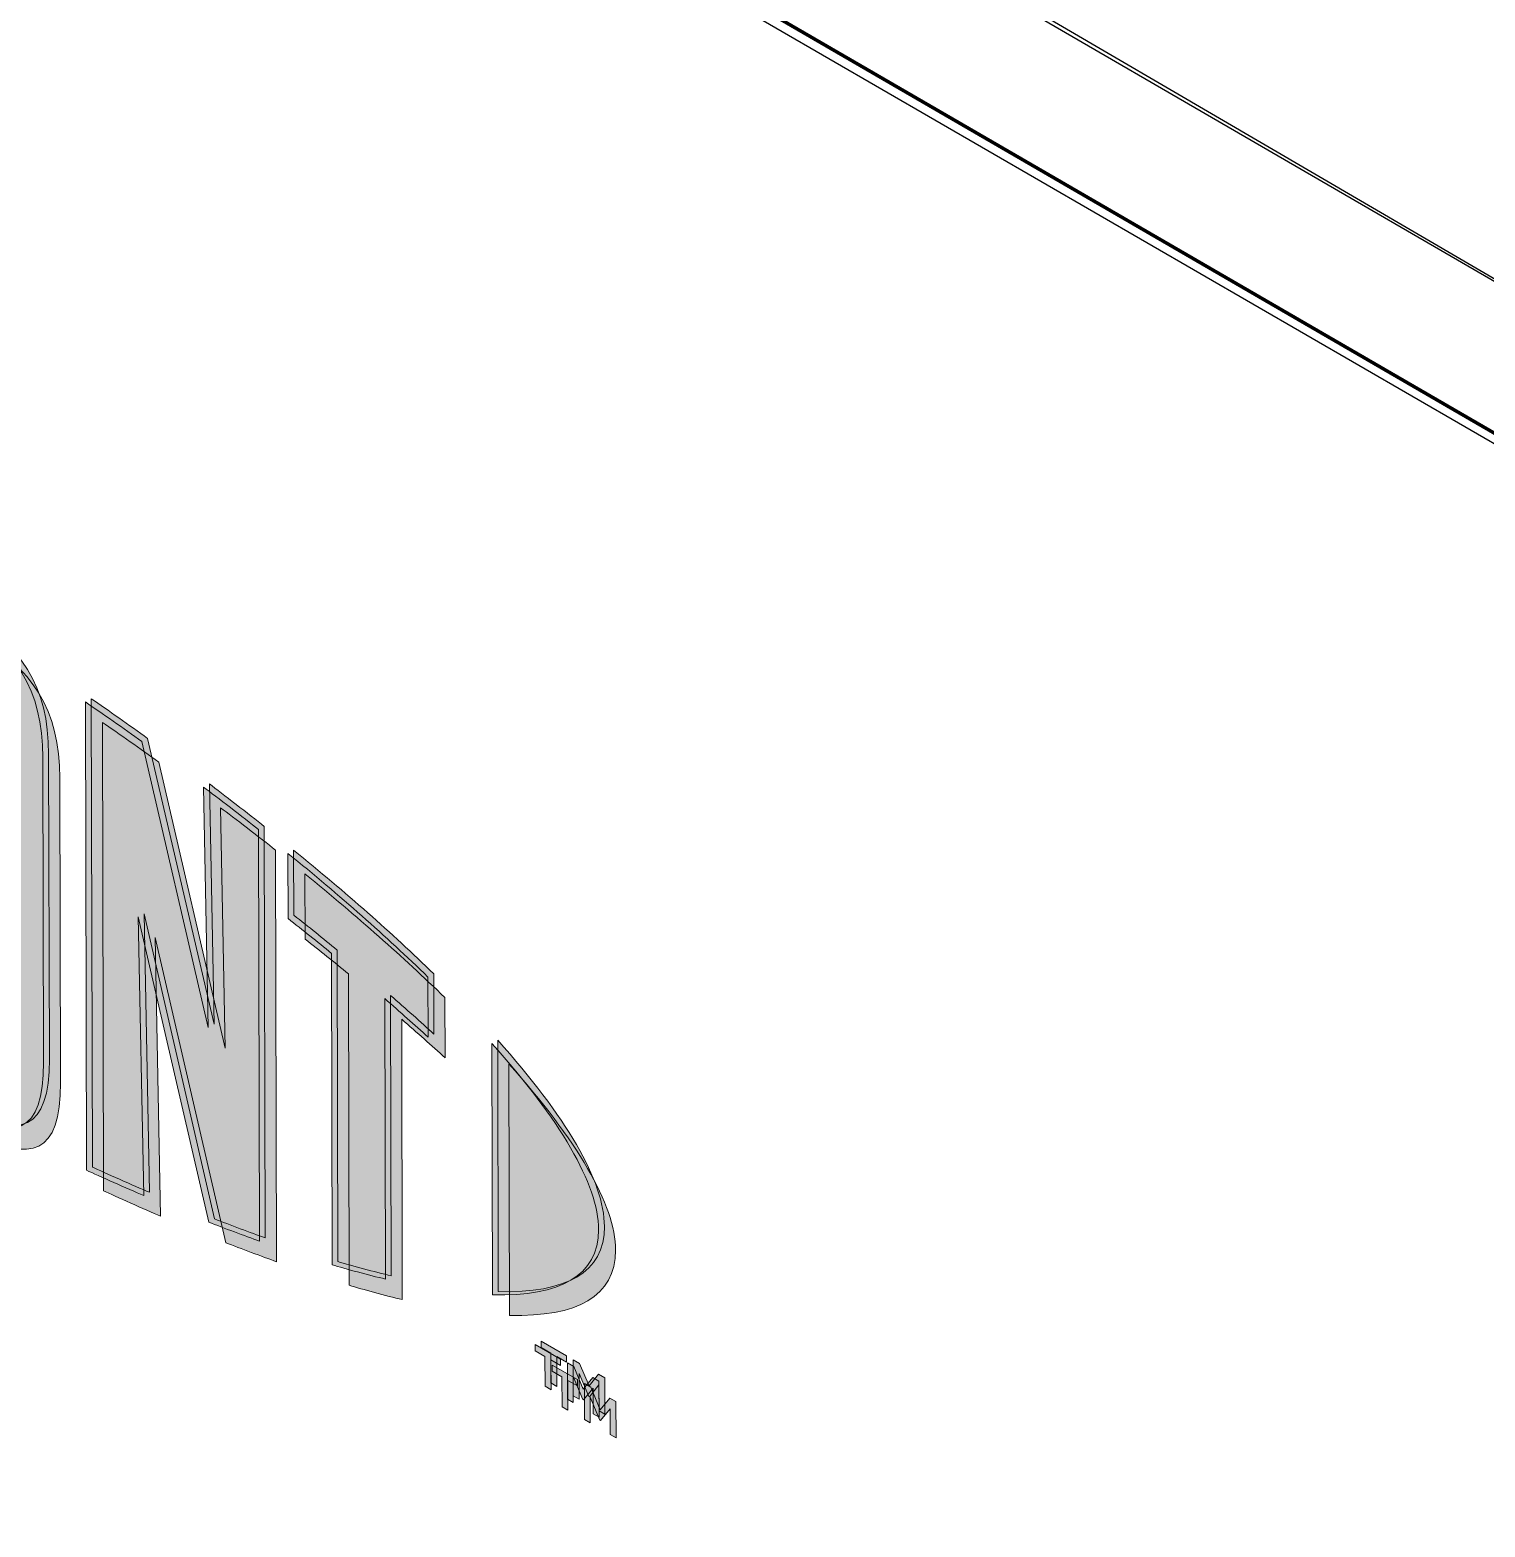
# Model space of a CAD drawing. Header units: inches. Extents: x -17.6 to 82.3, y -15.1 to 23.2.
# Drawn here: x 54.6071 to 54.7296, y -1.4089 to -1.2829 of the extents above; entities that cross this region are included whole.
import ezdxf

# ---------------------------------------------------------------- set-up
doc = ezdxf.new("R2010")
doc.units = ezdxf.units.IN
doc.header["$MEASUREMENT"] = 0
doc.linetypes.add('AI-Linetype-24', pattern=[0.375, 0.25, -0.125])
doc.layers.add('G-ANNO-TTLB', color=7, linetype='Continuous', lineweight=0)
doc.layers.add('TYVEK', color=7, linetype='Continuous', lineweight=0)

# ---------------------------------------------------------------- blocks, each defined once
blk = doc.blocks.new('Block_193')
at = {"layer": 'TYVEK', "true_color": 0x000000, "transparency": 33554687}
h = blk.add_hatch(color=18, dxfattribs=at)
h.dxf.hatch_style = 2
edge = h.paths.add_edge_path()
edge.add_spline(control_points=[(54.60459, -1.36872), (54.60459, -1.37034), (54.60412, -1.37092), (54.60235, -1.36996), (54.60053, -1.36897), (54.60003, -1.36779), (54.60002, -1.3661), (54.60002, -1.3661), (54.59996, -1.34049), (54.59996, -1.34049), (54.59996, -1.33881), (54.60045, -1.33816), (54.60228, -1.33927), (54.60405, -1.34034), (54.60452, -1.34148), (54.60452, -1.34311), (54.60452, -1.34311), (54.60459, -1.36872), (54.60459, -1.36872)], knot_values=[0, 0, 0, 0, 1, 1, 1, 2, 2, 2, 3, 3, 3, 4, 4, 4, 5, 5, 5, 6, 6, 6, 6], degree=3, periodic=0)
edge = h.paths.add_edge_path()
edge.add_spline(control_points=[(54.60226, -1.33352), (54.59762, -1.3306), (54.59486, -1.33138), (54.59488, -1.33679), (54.59488, -1.33679), (54.59494, -1.36367), (54.59494, -1.36367), (54.59496, -1.36938), (54.59746, -1.37316), (54.60236, -1.37573), (54.60716, -1.37824), (54.60966, -1.37758), (54.60964, -1.3715), (54.60964, -1.3715), (54.60958, -1.34585), (54.60958, -1.34585), (54.60957, -1.34006), (54.6073, -1.3367), (54.60226, -1.33352)], knot_values=[0, 0, 0, 0, 1, 1, 1, 2, 2, 2, 3, 3, 3, 4, 4, 4, 5, 5, 5, 6, 6, 6, 6], degree=3, periodic=0)
h = blk.add_hatch(color=18, dxfattribs=at)
h.dxf.hatch_style = 2
edge = h.paths.add_edge_path()
edge.add_spline(control_points=[(54.62351, -1.36858), (54.62351, -1.36858), (54.61791, -1.3445), (54.61791, -1.3445), (54.61639, -1.3434), (54.61457, -1.34212), (54.61316, -1.34116), (54.61316, -1.34116), (54.61326, -1.38059), (54.61326, -1.38059), (54.61425, -1.38105), (54.61677, -1.38217), (54.61807, -1.38273), (54.61807, -1.38273), (54.61762, -1.35926), (54.61762, -1.35926), (54.61762, -1.35926), (54.62355, -1.38496), (54.62355, -1.38496), (54.6248, -1.38545), (54.62662, -1.38613), (54.62782, -1.38656), (54.62782, -1.38656), (54.62774, -1.35191), (54.62774, -1.35191), (54.62649, -1.35091), (54.62421, -1.34916), (54.62312, -1.34834), (54.62312, -1.34834), (54.62351, -1.36858), (54.62351, -1.36858)], knot_values=[0, 0, 0, 0, 1, 1, 1, 2, 2, 2, 3, 3, 3, 4, 4, 4, 5, 5, 5, 6, 6, 6, 7, 7, 7, 8, 8, 8, 9, 9, 9, 10, 10, 10, 10], degree=3, periodic=0)
h = blk.add_hatch(color=18, dxfattribs=at)
h.dxf.hatch_style = 2
edge = h.paths.add_edge_path()
edge.add_spline(control_points=[(54.63023, -1.3594), (54.63147, -1.36036), (54.63269, -1.36135), (54.63388, -1.36233), (54.63388, -1.36233), (54.63394, -1.38855), (54.63394, -1.38855), (54.63504, -1.38888), (54.63707, -1.38944), (54.63842, -1.38975), (54.63842, -1.38975), (54.63837, -1.36614), (54.63837, -1.36614), (54.63967, -1.36728), (54.6409, -1.36837), (54.64202, -1.36939), (54.64202, -1.36939), (54.64201, -1.36433), (54.64201, -1.36433), (54.63846, -1.36088), (54.63466, -1.35753), (54.63022, -1.35391), (54.63022, -1.35391), (54.63023, -1.3594), (54.63023, -1.3594)], knot_values=[0, 0, 0, 0, 1, 1, 1, 2, 2, 2, 3, 3, 3, 4, 4, 4, 5, 5, 5, 6, 6, 6, 7, 7, 7, 8, 8, 8, 8], degree=3, periodic=0)
h = blk.add_hatch(color=18, dxfattribs=at)
h.dxf.hatch_style = 2
edge = h.paths.add_edge_path()
edge.add_spline(control_points=[(54.65638, -1.3856), (54.65639, -1.38948), (54.65313, -1.39123), (54.64744, -1.39108), (54.64744, -1.39108), (54.64739, -1.36991), (54.64739, -1.36991), (54.65309, -1.37628), (54.65637, -1.38176), (54.65638, -1.3856)], knot_values=[0, 0, 0, 0, 1, 1, 1, 2, 2, 2, 3, 3, 3, 3], degree=3, periodic=0)
h = blk.add_hatch(color=18, dxfattribs=at)
h.dxf.hatch_style = 2
edge = h.paths.add_edge_path()
edge.add_spline(control_points=[(54.65375, -1.39681), (54.65375, -1.39681), (54.65429, -1.39712), (54.65429, -1.39712), (54.65429, -1.39712), (54.65509, -1.39903), (54.65509, -1.39903), (54.65509, -1.39903), (54.65589, -1.39804), (54.65589, -1.39804), (54.65589, -1.39804), (54.65641, -1.39834), (54.65641, -1.39834), (54.65641, -1.39834), (54.65642, -1.40139), (54.65642, -1.40139), (54.65642, -1.40139), (54.65593, -1.40111), (54.65593, -1.40111), (54.65593, -1.40111), (54.65592, -1.39894), (54.65592, -1.39894), (54.65592, -1.39894), (54.65511, -1.39993), (54.65511, -1.39993), (54.65511, -1.39993), (54.65506, -1.3999), (54.65506, -1.3999), (54.65506, -1.3999), (54.65424, -1.39797), (54.65424, -1.39797), (54.65424, -1.39797), (54.65425, -1.40014), (54.65425, -1.40014), (54.65425, -1.40014), (54.65376, -1.39986), (54.65376, -1.39986), (54.65376, -1.39986), (54.65375, -1.39681), (54.65375, -1.39681)], knot_values=[0, 0, 0, 0, 1, 1, 1, 2, 2, 2, 3, 3, 3, 4, 4, 4, 5, 5, 5, 6, 6, 6, 7, 7, 7, 8, 8, 8, 9, 9, 9, 10, 10, 10, 11, 11, 11, 12, 12, 12, 13, 13, 13, 13], degree=3, periodic=0)
edge = h.paths.add_edge_path()
edge.add_spline(control_points=[(54.65186, -1.39626), (54.65186, -1.39626), (54.65104, -1.39579), (54.65104, -1.39579), (54.65104, -1.39579), (54.65104, -1.39526), (54.65104, -1.39526), (54.65104, -1.39526), (54.65318, -1.39649), (54.65318, -1.39649), (54.65318, -1.39649), (54.65318, -1.39702), (54.65318, -1.39702), (54.65318, -1.39702), (54.65237, -1.39655), (54.65237, -1.39655), (54.65237, -1.39655), (54.65237, -1.39907), (54.65237, -1.39907), (54.65237, -1.39907), (54.65187, -1.39878), (54.65187, -1.39878), (54.65187, -1.39878), (54.65186, -1.39626), (54.65186, -1.39626)], knot_values=[0, 0, 0, 0, 1, 1, 1, 2, 2, 2, 3, 3, 3, 4, 4, 4, 5, 5, 5, 6, 6, 6, 7, 7, 7, 8, 8, 8, 8], degree=3, periodic=0)
at = {"layer": 'TYVEK'}
for points, knots in [([(54.60226, -1.33352), (54.59762, -1.3306), (54.59486, -1.33138), (54.59488, -1.33679), (54.59488, -1.33679), (54.59494, -1.36367), (54.59494, -1.36367), (54.59496, -1.36938), (54.59746, -1.37316), (54.60236, -1.37573), (54.60716, -1.37824), (54.60966, -1.37758), (54.60964, -1.3715), (54.60964, -1.3715), (54.60958, -1.34585), (54.60958, -1.34585), (54.60957, -1.34006), (54.6073, -1.3367), (54.60226, -1.33352)], [0, 0, 0, 0, 1, 1, 1, 2, 2, 2, 3, 3, 3, 4, 4, 4, 5, 5, 5, 6, 6, 6, 6]), ([(54.62351, -1.36858), (54.62351, -1.36858), (54.61791, -1.3445), (54.61791, -1.3445), (54.61639, -1.3434), (54.61457, -1.34212), (54.61316, -1.34116), (54.61316, -1.34116), (54.61326, -1.38059), (54.61326, -1.38059), (54.61425, -1.38105), (54.61677, -1.38217), (54.61807, -1.38273), (54.61807, -1.38273), (54.61762, -1.35926), (54.61762, -1.35926), (54.61762, -1.35926), (54.62355, -1.38496), (54.62355, -1.38496), (54.6248, -1.38545), (54.62662, -1.38613), (54.62782, -1.38656), (54.62782, -1.38656), (54.62774, -1.35191), (54.62774, -1.35191), (54.62649, -1.35091), (54.62421, -1.34916), (54.62312, -1.34834), (54.62312, -1.34834), (54.62351, -1.36858), (54.62351, -1.36858)], [0, 0, 0, 0, 1, 1, 1, 2, 2, 2, 3, 3, 3, 4, 4, 4, 5, 5, 5, 6, 6, 6, 7, 7, 7, 8, 8, 8, 9, 9, 9, 10, 10, 10, 10]), ([(54.63023, -1.3594), (54.63147, -1.36036), (54.63269, -1.36135), (54.63388, -1.36233), (54.63388, -1.36233), (54.63394, -1.38855), (54.63394, -1.38855), (54.63504, -1.38888), (54.63707, -1.38944), (54.63842, -1.38975), (54.63842, -1.38975), (54.63837, -1.36614), (54.63837, -1.36614), (54.63967, -1.36728), (54.6409, -1.36837), (54.64202, -1.36939), (54.64202, -1.36939), (54.64201, -1.36433), (54.64201, -1.36433), (54.63846, -1.36088), (54.63466, -1.35753), (54.63022, -1.35391), (54.63022, -1.35391), (54.63023, -1.3594), (54.63023, -1.3594)], [0, 0, 0, 0, 1, 1, 1, 2, 2, 2, 3, 3, 3, 4, 4, 4, 5, 5, 5, 6, 6, 6, 7, 7, 7, 8, 8, 8, 8]), ([(54.65638, -1.3856), (54.65639, -1.38948), (54.65313, -1.39123), (54.64744, -1.39108), (54.64744, -1.39108), (54.64739, -1.36991), (54.64739, -1.36991), (54.65309, -1.37628), (54.65637, -1.38176), (54.65638, -1.3856)], [0, 0, 0, 0, 1, 1, 1, 2, 2, 2, 3, 3, 3, 3]), ([(54.65186, -1.39626), (54.65186, -1.39626), (54.65104, -1.39579), (54.65104, -1.39579), (54.65104, -1.39579), (54.65104, -1.39526), (54.65104, -1.39526), (54.65104, -1.39526), (54.65318, -1.39649), (54.65318, -1.39649), (54.65318, -1.39649), (54.65318, -1.39702), (54.65318, -1.39702), (54.65318, -1.39702), (54.65237, -1.39655), (54.65237, -1.39655), (54.65237, -1.39655), (54.65237, -1.39907), (54.65237, -1.39907), (54.65237, -1.39907), (54.65187, -1.39878), (54.65187, -1.39878), (54.65187, -1.39878), (54.65186, -1.39626), (54.65186, -1.39626)], [0, 0, 0, 0, 1, 1, 1, 2, 2, 2, 3, 3, 3, 4, 4, 4, 5, 5, 5, 6, 6, 6, 7, 7, 7, 8, 8, 8, 8]), ([(54.65375, -1.39681), (54.65375, -1.39681), (54.65429, -1.39712), (54.65429, -1.39712), (54.65429, -1.39712), (54.65509, -1.39903), (54.65509, -1.39903), (54.65509, -1.39903), (54.65589, -1.39804), (54.65589, -1.39804), (54.65589, -1.39804), (54.65641, -1.39834), (54.65641, -1.39834), (54.65641, -1.39834), (54.65642, -1.40139), (54.65642, -1.40139), (54.65642, -1.40139), (54.65593, -1.40111), (54.65593, -1.40111), (54.65593, -1.40111), (54.65592, -1.39894), (54.65592, -1.39894), (54.65592, -1.39894), (54.65511, -1.39993), (54.65511, -1.39993), (54.65511, -1.39993), (54.65506, -1.3999), (54.65506, -1.3999), (54.65506, -1.3999), (54.65424, -1.39797), (54.65424, -1.39797), (54.65424, -1.39797), (54.65425, -1.40014), (54.65425, -1.40014), (54.65425, -1.40014), (54.65376, -1.39986), (54.65376, -1.39986), (54.65376, -1.39986), (54.65375, -1.39681), (54.65375, -1.39681)], [0, 0, 0, 0, 1, 1, 1, 2, 2, 2, 3, 3, 3, 4, 4, 4, 5, 5, 5, 6, 6, 6, 7, 7, 7, 8, 8, 8, 9, 9, 9, 10, 10, 10, 11, 11, 11, 12, 12, 12, 13, 13, 13, 13])]:
    blk.add_open_spline(points, degree=3, knots=knots, dxfattribs=at)
blk = doc.blocks.new('Block_191')
at = {"layer": 'TYVEK'}
blk.add_blockref('Block_193', (0, 0), dxfattribs=at)
blk = doc.blocks.new('Block_204')
at = {"layer": 'TYVEK', "true_color": 0x000000, "transparency": 33554687}
h = blk.add_hatch(color=18, dxfattribs=at)
h.dxf.hatch_style = 2
edge = h.paths.add_edge_path()
edge.add_spline(control_points=[(54.60364, -1.36672), (54.60365, -1.36834), (54.60318, -1.36891), (54.60141, -1.36796), (54.59958, -1.36697), (54.59909, -1.36578), (54.59908, -1.3641), (54.59908, -1.3641), (54.59902, -1.33849), (54.59902, -1.33849), (54.59902, -1.3368), (54.59951, -1.33616), (54.60133, -1.33726), (54.60311, -1.33834), (54.60358, -1.33948), (54.60358, -1.3411), (54.60358, -1.3411), (54.60364, -1.36672), (54.60364, -1.36672)], knot_values=[0, 0, 0, 0, 1, 1, 1, 2, 2, 2, 3, 3, 3, 4, 4, 4, 5, 5, 5, 6, 6, 6, 6], degree=3, periodic=0)
edge = h.paths.add_edge_path()
edge.add_spline(control_points=[(54.60132, -1.33152), (54.59668, -1.3286), (54.59392, -1.32938), (54.59394, -1.33479), (54.59394, -1.33479), (54.594, -1.36166), (54.594, -1.36166), (54.59402, -1.36737), (54.59652, -1.37116), (54.60142, -1.37373), (54.60622, -1.37624), (54.60872, -1.37557), (54.6087, -1.3695), (54.6087, -1.3695), (54.60864, -1.34385), (54.60864, -1.34385), (54.60862, -1.33806), (54.60636, -1.3347), (54.60132, -1.33152)], knot_values=[0, 0, 0, 0, 1, 1, 1, 2, 2, 2, 3, 3, 3, 4, 4, 4, 5, 5, 5, 6, 6, 6, 6], degree=3, periodic=0)
h = blk.add_hatch(color=18, dxfattribs=at)
h.dxf.hatch_style = 2
edge = h.paths.add_edge_path()
edge.add_spline(control_points=[(54.62257, -1.36657), (54.62257, -1.36657), (54.61697, -1.3425), (54.61697, -1.3425), (54.61545, -1.3414), (54.61363, -1.34012), (54.61222, -1.33916), (54.61222, -1.33916), (54.61232, -1.37859), (54.61232, -1.37859), (54.61331, -1.37905), (54.61583, -1.38017), (54.61713, -1.38072), (54.61713, -1.38072), (54.61668, -1.35726), (54.61668, -1.35726), (54.61668, -1.35726), (54.62261, -1.38296), (54.62261, -1.38296), (54.62386, -1.38345), (54.62568, -1.38413), (54.62688, -1.38456), (54.62688, -1.38456), (54.6268, -1.34991), (54.6268, -1.34991), (54.62554, -1.34891), (54.62327, -1.34716), (54.62218, -1.34634), (54.62218, -1.34634), (54.62257, -1.36657), (54.62257, -1.36657)], knot_values=[0, 0, 0, 0, 1, 1, 1, 2, 2, 2, 3, 3, 3, 4, 4, 4, 5, 5, 5, 6, 6, 6, 7, 7, 7, 8, 8, 8, 9, 9, 9, 10, 10, 10, 10], degree=3, periodic=0)
h = blk.add_hatch(color=18, dxfattribs=at)
h.dxf.hatch_style = 2
edge = h.paths.add_edge_path()
edge.add_spline(control_points=[(54.62929, -1.35739), (54.63053, -1.35836), (54.63175, -1.35935), (54.63294, -1.36033), (54.63294, -1.36033), (54.633, -1.38655), (54.633, -1.38655), (54.6341, -1.38688), (54.63613, -1.38743), (54.63748, -1.38775), (54.63748, -1.38775), (54.63743, -1.36414), (54.63743, -1.36414), (54.63873, -1.36528), (54.63996, -1.36637), (54.64108, -1.36739), (54.64108, -1.36739), (54.64107, -1.36233), (54.64107, -1.36233), (54.63752, -1.35887), (54.63372, -1.35553), (54.62927, -1.35191), (54.62927, -1.35191), (54.62929, -1.35739), (54.62929, -1.35739)], knot_values=[0, 0, 0, 0, 1, 1, 1, 2, 2, 2, 3, 3, 3, 4, 4, 4, 5, 5, 5, 6, 6, 6, 7, 7, 7, 8, 8, 8, 8], degree=3, periodic=0)
h = blk.add_hatch(color=18, dxfattribs=at)
h.dxf.hatch_style = 2
edge = h.paths.add_edge_path()
edge.add_spline(control_points=[(54.65544, -1.3836), (54.65545, -1.38748), (54.65219, -1.38923), (54.6465, -1.38908), (54.6465, -1.38908), (54.64645, -1.36791), (54.64645, -1.36791), (54.65215, -1.37427), (54.65543, -1.37976), (54.65544, -1.3836)], knot_values=[0, 0, 0, 0, 1, 1, 1, 2, 2, 2, 3, 3, 3, 3], degree=3, periodic=0)
h = blk.add_hatch(color=18, dxfattribs=at)
h.dxf.hatch_style = 2
edge = h.paths.add_edge_path()
edge.add_spline(control_points=[(54.65281, -1.39481), (54.65281, -1.39481), (54.65335, -1.39512), (54.65335, -1.39512), (54.65335, -1.39512), (54.65415, -1.39702), (54.65415, -1.39702), (54.65415, -1.39702), (54.65495, -1.39604), (54.65495, -1.39604), (54.65495, -1.39604), (54.65547, -1.39634), (54.65547, -1.39634), (54.65547, -1.39634), (54.65548, -1.39939), (54.65548, -1.39939), (54.65548, -1.39939), (54.65499, -1.39911), (54.65499, -1.39911), (54.65499, -1.39911), (54.65498, -1.39694), (54.65498, -1.39694), (54.65498, -1.39694), (54.65417, -1.39793), (54.65417, -1.39793), (54.65417, -1.39793), (54.65412, -1.3979), (54.65412, -1.3979), (54.65412, -1.3979), (54.6533, -1.39597), (54.6533, -1.39597), (54.6533, -1.39597), (54.6533, -1.39814), (54.6533, -1.39814), (54.6533, -1.39814), (54.65282, -1.39786), (54.65282, -1.39786), (54.65282, -1.39786), (54.65281, -1.39481), (54.65281, -1.39481)], knot_values=[0, 0, 0, 0, 1, 1, 1, 2, 2, 2, 3, 3, 3, 4, 4, 4, 5, 5, 5, 6, 6, 6, 7, 7, 7, 8, 8, 8, 9, 9, 9, 10, 10, 10, 11, 11, 11, 12, 12, 12, 13, 13, 13, 13], degree=3, periodic=0)
edge = h.paths.add_edge_path()
edge.add_spline(control_points=[(54.65092, -1.39426), (54.65092, -1.39426), (54.6501, -1.39379), (54.6501, -1.39379), (54.6501, -1.39379), (54.6501, -1.39326), (54.6501, -1.39326), (54.6501, -1.39326), (54.65224, -1.39448), (54.65224, -1.39448), (54.65224, -1.39448), (54.65224, -1.39502), (54.65224, -1.39502), (54.65224, -1.39502), (54.65143, -1.39455), (54.65143, -1.39455), (54.65143, -1.39455), (54.65143, -1.39707), (54.65143, -1.39707), (54.65143, -1.39707), (54.65093, -1.39677), (54.65093, -1.39677), (54.65093, -1.39677), (54.65092, -1.39426), (54.65092, -1.39426)], knot_values=[0, 0, 0, 0, 1, 1, 1, 2, 2, 2, 3, 3, 3, 4, 4, 4, 5, 5, 5, 6, 6, 6, 7, 7, 7, 8, 8, 8, 8], degree=3, periodic=0)
at = {"layer": 'TYVEK'}
for points, knots in [([(54.60132, -1.33152), (54.59668, -1.3286), (54.59392, -1.32938), (54.59394, -1.33479), (54.59394, -1.33479), (54.594, -1.36166), (54.594, -1.36166), (54.59402, -1.36737), (54.59652, -1.37116), (54.60142, -1.37373), (54.60622, -1.37624), (54.60872, -1.37557), (54.6087, -1.3695), (54.6087, -1.3695), (54.60864, -1.34385), (54.60864, -1.34385), (54.60862, -1.33806), (54.60636, -1.3347), (54.60132, -1.33152)], [0, 0, 0, 0, 1, 1, 1, 2, 2, 2, 3, 3, 3, 4, 4, 4, 5, 5, 5, 6, 6, 6, 6]), ([(54.62257, -1.36657), (54.62257, -1.36657), (54.61697, -1.3425), (54.61697, -1.3425), (54.61545, -1.3414), (54.61363, -1.34012), (54.61222, -1.33916), (54.61222, -1.33916), (54.61232, -1.37859), (54.61232, -1.37859), (54.61331, -1.37905), (54.61583, -1.38017), (54.61713, -1.38072), (54.61713, -1.38072), (54.61668, -1.35726), (54.61668, -1.35726), (54.61668, -1.35726), (54.62261, -1.38296), (54.62261, -1.38296), (54.62386, -1.38345), (54.62568, -1.38413), (54.62688, -1.38456), (54.62688, -1.38456), (54.6268, -1.34991), (54.6268, -1.34991), (54.62554, -1.34891), (54.62327, -1.34716), (54.62218, -1.34634), (54.62218, -1.34634), (54.62257, -1.36657), (54.62257, -1.36657)], [0, 0, 0, 0, 1, 1, 1, 2, 2, 2, 3, 3, 3, 4, 4, 4, 5, 5, 5, 6, 6, 6, 7, 7, 7, 8, 8, 8, 9, 9, 9, 10, 10, 10, 10]), ([(54.62929, -1.35739), (54.63053, -1.35836), (54.63175, -1.35935), (54.63294, -1.36033), (54.63294, -1.36033), (54.633, -1.38655), (54.633, -1.38655), (54.6341, -1.38688), (54.63613, -1.38743), (54.63748, -1.38775), (54.63748, -1.38775), (54.63743, -1.36414), (54.63743, -1.36414), (54.63873, -1.36528), (54.63996, -1.36637), (54.64108, -1.36739), (54.64108, -1.36739), (54.64107, -1.36233), (54.64107, -1.36233), (54.63752, -1.35887), (54.63372, -1.35553), (54.62927, -1.35191), (54.62927, -1.35191), (54.62929, -1.35739), (54.62929, -1.35739)], [0, 0, 0, 0, 1, 1, 1, 2, 2, 2, 3, 3, 3, 4, 4, 4, 5, 5, 5, 6, 6, 6, 7, 7, 7, 8, 8, 8, 8]), ([(54.65544, -1.3836), (54.65545, -1.38748), (54.65219, -1.38923), (54.6465, -1.38908), (54.6465, -1.38908), (54.64645, -1.36791), (54.64645, -1.36791), (54.65215, -1.37427), (54.65543, -1.37976), (54.65544, -1.3836)], [0, 0, 0, 0, 1, 1, 1, 2, 2, 2, 3, 3, 3, 3]), ([(54.65092, -1.39426), (54.65092, -1.39426), (54.6501, -1.39379), (54.6501, -1.39379), (54.6501, -1.39379), (54.6501, -1.39326), (54.6501, -1.39326), (54.6501, -1.39326), (54.65224, -1.39448), (54.65224, -1.39448), (54.65224, -1.39448), (54.65224, -1.39502), (54.65224, -1.39502), (54.65224, -1.39502), (54.65143, -1.39455), (54.65143, -1.39455), (54.65143, -1.39455), (54.65143, -1.39707), (54.65143, -1.39707), (54.65143, -1.39707), (54.65093, -1.39677), (54.65093, -1.39677), (54.65093, -1.39677), (54.65092, -1.39426), (54.65092, -1.39426)], [0, 0, 0, 0, 1, 1, 1, 2, 2, 2, 3, 3, 3, 4, 4, 4, 5, 5, 5, 6, 6, 6, 7, 7, 7, 8, 8, 8, 8]), ([(54.65281, -1.39481), (54.65281, -1.39481), (54.65335, -1.39512), (54.65335, -1.39512), (54.65335, -1.39512), (54.65415, -1.39702), (54.65415, -1.39702), (54.65415, -1.39702), (54.65495, -1.39604), (54.65495, -1.39604), (54.65495, -1.39604), (54.65547, -1.39634), (54.65547, -1.39634), (54.65547, -1.39634), (54.65548, -1.39939), (54.65548, -1.39939), (54.65548, -1.39939), (54.65499, -1.39911), (54.65499, -1.39911), (54.65499, -1.39911), (54.65498, -1.39694), (54.65498, -1.39694), (54.65498, -1.39694), (54.65417, -1.39793), (54.65417, -1.39793), (54.65417, -1.39793), (54.65412, -1.3979), (54.65412, -1.3979), (54.65412, -1.3979), (54.6533, -1.39597), (54.6533, -1.39597), (54.6533, -1.39597), (54.6533, -1.39814), (54.6533, -1.39814), (54.6533, -1.39814), (54.65282, -1.39786), (54.65282, -1.39786), (54.65282, -1.39786), (54.65281, -1.39481), (54.65281, -1.39481)], [0, 0, 0, 0, 1, 1, 1, 2, 2, 2, 3, 3, 3, 4, 4, 4, 5, 5, 5, 6, 6, 6, 7, 7, 7, 8, 8, 8, 9, 9, 9, 10, 10, 10, 11, 11, 11, 12, 12, 12, 13, 13, 13, 13])]:
    blk.add_open_spline(points, degree=3, knots=knots, dxfattribs=at)
blk = doc.blocks.new('Block_202')
at = {"layer": 'TYVEK'}
blk.add_blockref('Block_204', (0, 0), dxfattribs=at)
blk = doc.blocks.new('Block_213')
at = {"layer": 'TYVEK', "true_color": 0x000000, "transparency": 33554687}
h = blk.add_hatch(color=18, dxfattribs=at)
h.dxf.hatch_style = 2
edge = h.paths.add_edge_path()
edge.add_spline(control_points=[(54.60316, -1.36699), (54.60316, -1.36861), (54.60269, -1.36919), (54.60092, -1.36823), (54.5991, -1.36724), (54.5986, -1.36606), (54.5986, -1.36437), (54.5986, -1.36437), (54.59853, -1.33876), (54.59853, -1.33876), (54.59853, -1.33707), (54.59902, -1.33643), (54.60085, -1.33754), (54.60262, -1.33861), (54.60309, -1.33975), (54.60309, -1.34138), (54.60309, -1.34138), (54.60316, -1.36699), (54.60316, -1.36699)], knot_values=[0, 0, 0, 0, 1, 1, 1, 2, 2, 2, 3, 3, 3, 4, 4, 4, 5, 5, 5, 6, 6, 6, 6], degree=3, periodic=0)
edge = h.paths.add_edge_path()
edge.add_spline(control_points=[(54.60083, -1.33179), (54.59619, -1.32887), (54.59343, -1.32965), (54.59345, -1.33506), (54.59345, -1.33506), (54.59351, -1.36194), (54.59351, -1.36194), (54.59353, -1.36765), (54.59604, -1.37143), (54.60094, -1.374), (54.60573, -1.37651), (54.60823, -1.37585), (54.60821, -1.36977), (54.60821, -1.36977), (54.60815, -1.34412), (54.60815, -1.34412), (54.60814, -1.33833), (54.60587, -1.33497), (54.60083, -1.33179)], knot_values=[0, 0, 0, 0, 1, 1, 1, 2, 2, 2, 3, 3, 3, 4, 4, 4, 5, 5, 5, 6, 6, 6, 6], degree=3, periodic=0)
h = blk.add_hatch(color=18, dxfattribs=at)
h.dxf.hatch_style = 2
edge = h.paths.add_edge_path()
edge.add_spline(control_points=[(54.62208, -1.36685), (54.62208, -1.36685), (54.61648, -1.34277), (54.61648, -1.34277), (54.61497, -1.34167), (54.61314, -1.34039), (54.61173, -1.33943), (54.61173, -1.33943), (54.61183, -1.37886), (54.61183, -1.37886), (54.61282, -1.37932), (54.61534, -1.38044), (54.61664, -1.381), (54.61664, -1.381), (54.61619, -1.35753), (54.61619, -1.35753), (54.61619, -1.35753), (54.62212, -1.38323), (54.62212, -1.38323), (54.62337, -1.38372), (54.6252, -1.3844), (54.62639, -1.38483), (54.62639, -1.38483), (54.62631, -1.35018), (54.62631, -1.35018), (54.62506, -1.34918), (54.62278, -1.34743), (54.62169, -1.34661), (54.62169, -1.34661), (54.62208, -1.36685), (54.62208, -1.36685)], knot_values=[0, 0, 0, 0, 1, 1, 1, 2, 2, 2, 3, 3, 3, 4, 4, 4, 5, 5, 5, 6, 6, 6, 7, 7, 7, 8, 8, 8, 9, 9, 9, 10, 10, 10, 10], degree=3, periodic=0)
h = blk.add_hatch(color=18, dxfattribs=at)
h.dxf.hatch_style = 2
edge = h.paths.add_edge_path()
edge.add_spline(control_points=[(54.6288, -1.35767), (54.63004, -1.35863), (54.63126, -1.35962), (54.63245, -1.3606), (54.63245, -1.3606), (54.63252, -1.38682), (54.63252, -1.38682), (54.63361, -1.38715), (54.63564, -1.38771), (54.637, -1.38802), (54.637, -1.38802), (54.63694, -1.36441), (54.63694, -1.36441), (54.63824, -1.36555), (54.63947, -1.36664), (54.64059, -1.36766), (54.64059, -1.36766), (54.64058, -1.3626), (54.64058, -1.3626), (54.63703, -1.35915), (54.63323, -1.3558), (54.62879, -1.35218), (54.62879, -1.35218), (54.6288, -1.35767), (54.6288, -1.35767)], knot_values=[0, 0, 0, 0, 1, 1, 1, 2, 2, 2, 3, 3, 3, 4, 4, 4, 5, 5, 5, 6, 6, 6, 7, 7, 7, 8, 8, 8, 8], degree=3, periodic=0)
h = blk.add_hatch(color=18, dxfattribs=at)
h.dxf.hatch_style = 2
edge = h.paths.add_edge_path()
edge.add_spline(control_points=[(54.65495, -1.38387), (54.65496, -1.38775), (54.6517, -1.3895), (54.64602, -1.38935), (54.64602, -1.38935), (54.64596, -1.36818), (54.64596, -1.36818), (54.65167, -1.37455), (54.65494, -1.38003), (54.65495, -1.38387)], knot_values=[0, 0, 0, 0, 1, 1, 1, 2, 2, 2, 3, 3, 3, 3], degree=3, periodic=0)
h = blk.add_hatch(color=18, dxfattribs=at)
h.dxf.hatch_style = 2
edge = h.paths.add_edge_path()
edge.add_spline(control_points=[(54.65232, -1.39508), (54.65232, -1.39508), (54.65286, -1.39539), (54.65286, -1.39539), (54.65286, -1.39539), (54.65366, -1.3973), (54.65366, -1.3973), (54.65366, -1.3973), (54.65446, -1.39631), (54.65446, -1.39631), (54.65446, -1.39631), (54.65498, -1.39661), (54.65498, -1.39661), (54.65498, -1.39661), (54.65499, -1.39966), (54.65499, -1.39966), (54.65499, -1.39966), (54.6545, -1.39938), (54.6545, -1.39938), (54.6545, -1.39938), (54.6545, -1.39721), (54.6545, -1.39721), (54.6545, -1.39721), (54.65368, -1.3982), (54.65368, -1.3982), (54.65368, -1.3982), (54.65363, -1.39817), (54.65363, -1.39817), (54.65363, -1.39817), (54.65281, -1.39624), (54.65281, -1.39624), (54.65281, -1.39624), (54.65282, -1.39841), (54.65282, -1.39841), (54.65282, -1.39841), (54.65233, -1.39813), (54.65233, -1.39813), (54.65233, -1.39813), (54.65232, -1.39508), (54.65232, -1.39508)], knot_values=[0, 0, 0, 0, 1, 1, 1, 2, 2, 2, 3, 3, 3, 4, 4, 4, 5, 5, 5, 6, 6, 6, 7, 7, 7, 8, 8, 8, 9, 9, 9, 10, 10, 10, 11, 11, 11, 12, 12, 12, 13, 13, 13, 13], degree=3, periodic=0)
edge = h.paths.add_edge_path()
edge.add_spline(control_points=[(54.65043, -1.39453), (54.65043, -1.39453), (54.64962, -1.39406), (54.64962, -1.39406), (54.64962, -1.39406), (54.64961, -1.39353), (54.64961, -1.39353), (54.64961, -1.39353), (54.65175, -1.39476), (54.65175, -1.39476), (54.65175, -1.39476), (54.65175, -1.39529), (54.65175, -1.39529), (54.65175, -1.39529), (54.65094, -1.39482), (54.65094, -1.39482), (54.65094, -1.39482), (54.65095, -1.39734), (54.65095, -1.39734), (54.65095, -1.39734), (54.65044, -1.39705), (54.65044, -1.39705), (54.65044, -1.39705), (54.65043, -1.39453), (54.65043, -1.39453)], knot_values=[0, 0, 0, 0, 1, 1, 1, 2, 2, 2, 3, 3, 3, 4, 4, 4, 5, 5, 5, 6, 6, 6, 7, 7, 7, 8, 8, 8, 8], degree=3, periodic=0)
at = {"layer": 'TYVEK'}
for points, knots in [([(54.60083, -1.33179), (54.59619, -1.32887), (54.59343, -1.32965), (54.59345, -1.33506), (54.59345, -1.33506), (54.59351, -1.36194), (54.59351, -1.36194), (54.59353, -1.36765), (54.59604, -1.37143), (54.60094, -1.374), (54.60573, -1.37651), (54.60823, -1.37585), (54.60821, -1.36977), (54.60821, -1.36977), (54.60815, -1.34412), (54.60815, -1.34412), (54.60814, -1.33833), (54.60587, -1.33497), (54.60083, -1.33179)], [0, 0, 0, 0, 1, 1, 1, 2, 2, 2, 3, 3, 3, 4, 4, 4, 5, 5, 5, 6, 6, 6, 6]), ([(54.62208, -1.36685), (54.62208, -1.36685), (54.61648, -1.34277), (54.61648, -1.34277), (54.61497, -1.34167), (54.61314, -1.34039), (54.61173, -1.33943), (54.61173, -1.33943), (54.61183, -1.37886), (54.61183, -1.37886), (54.61282, -1.37932), (54.61534, -1.38044), (54.61664, -1.381), (54.61664, -1.381), (54.61619, -1.35753), (54.61619, -1.35753), (54.61619, -1.35753), (54.62212, -1.38323), (54.62212, -1.38323), (54.62337, -1.38372), (54.6252, -1.3844), (54.62639, -1.38483), (54.62639, -1.38483), (54.62631, -1.35018), (54.62631, -1.35018), (54.62506, -1.34918), (54.62278, -1.34743), (54.62169, -1.34661), (54.62169, -1.34661), (54.62208, -1.36685), (54.62208, -1.36685)], [0, 0, 0, 0, 1, 1, 1, 2, 2, 2, 3, 3, 3, 4, 4, 4, 5, 5, 5, 6, 6, 6, 7, 7, 7, 8, 8, 8, 9, 9, 9, 10, 10, 10, 10]), ([(54.6288, -1.35767), (54.63004, -1.35863), (54.63126, -1.35962), (54.63245, -1.3606), (54.63245, -1.3606), (54.63252, -1.38682), (54.63252, -1.38682), (54.63361, -1.38715), (54.63564, -1.38771), (54.637, -1.38802), (54.637, -1.38802), (54.63694, -1.36441), (54.63694, -1.36441), (54.63824, -1.36555), (54.63947, -1.36664), (54.64059, -1.36766), (54.64059, -1.36766), (54.64058, -1.3626), (54.64058, -1.3626), (54.63703, -1.35915), (54.63323, -1.3558), (54.62879, -1.35218), (54.62879, -1.35218), (54.6288, -1.35767), (54.6288, -1.35767)], [0, 0, 0, 0, 1, 1, 1, 2, 2, 2, 3, 3, 3, 4, 4, 4, 5, 5, 5, 6, 6, 6, 7, 7, 7, 8, 8, 8, 8]), ([(54.65495, -1.38387), (54.65496, -1.38775), (54.6517, -1.3895), (54.64602, -1.38935), (54.64602, -1.38935), (54.64596, -1.36818), (54.64596, -1.36818), (54.65167, -1.37455), (54.65494, -1.38003), (54.65495, -1.38387)], [0, 0, 0, 0, 1, 1, 1, 2, 2, 2, 3, 3, 3, 3]), ([(54.65043, -1.39453), (54.65043, -1.39453), (54.64962, -1.39406), (54.64962, -1.39406), (54.64962, -1.39406), (54.64961, -1.39353), (54.64961, -1.39353), (54.64961, -1.39353), (54.65175, -1.39476), (54.65175, -1.39476), (54.65175, -1.39476), (54.65175, -1.39529), (54.65175, -1.39529), (54.65175, -1.39529), (54.65094, -1.39482), (54.65094, -1.39482), (54.65094, -1.39482), (54.65095, -1.39734), (54.65095, -1.39734), (54.65095, -1.39734), (54.65044, -1.39705), (54.65044, -1.39705), (54.65044, -1.39705), (54.65043, -1.39453), (54.65043, -1.39453)], [0, 0, 0, 0, 1, 1, 1, 2, 2, 2, 3, 3, 3, 4, 4, 4, 5, 5, 5, 6, 6, 6, 7, 7, 7, 8, 8, 8, 8]), ([(54.65232, -1.39508), (54.65232, -1.39508), (54.65286, -1.39539), (54.65286, -1.39539), (54.65286, -1.39539), (54.65366, -1.3973), (54.65366, -1.3973), (54.65366, -1.3973), (54.65446, -1.39631), (54.65446, -1.39631), (54.65446, -1.39631), (54.65498, -1.39661), (54.65498, -1.39661), (54.65498, -1.39661), (54.65499, -1.39966), (54.65499, -1.39966), (54.65499, -1.39966), (54.6545, -1.39938), (54.6545, -1.39938), (54.6545, -1.39938), (54.6545, -1.39721), (54.6545, -1.39721), (54.6545, -1.39721), (54.65368, -1.3982), (54.65368, -1.3982), (54.65368, -1.3982), (54.65363, -1.39817), (54.65363, -1.39817), (54.65363, -1.39817), (54.65281, -1.39624), (54.65281, -1.39624), (54.65281, -1.39624), (54.65282, -1.39841), (54.65282, -1.39841), (54.65282, -1.39841), (54.65233, -1.39813), (54.65233, -1.39813), (54.65233, -1.39813), (54.65232, -1.39508), (54.65232, -1.39508)], [0, 0, 0, 0, 1, 1, 1, 2, 2, 2, 3, 3, 3, 4, 4, 4, 5, 5, 5, 6, 6, 6, 7, 7, 7, 8, 8, 8, 9, 9, 9, 10, 10, 10, 11, 11, 11, 12, 12, 12, 13, 13, 13, 13])]:
    blk.add_open_spline(points, degree=3, knots=knots, dxfattribs=at)
blk = doc.blocks.new('Block_211')
at = {"layer": 'TYVEK'}
blk.add_blockref('Block_213', (0, 0), dxfattribs=at)
blk = doc.blocks.new('Block_215')
at = {"layer": 'TYVEK', "color": 1, "lineweight": 25, "true_color": 0xff0000}
blk.add_line((54.48442, -1.16021), (55.00096, -1.46172), dxfattribs=at)
blk = doc.blocks.new('Block_217')
at = {"layer": 'TYVEK', "color": 18, "lineweight": 25, "true_color": 0x000000}
blk.add_lwpolyline([(55.11063, 0.52984), (55.10599, -1.53508), (53.02526, -0.33095), (53.03363, 2.86494), (55.11063, 1.65289)], dxfattribs=at)

msp = doc.modelspace()

# ---------------------------------------------------------------- hatches: boundary and pattern name
at = {"layer": 'G-ANNO-TTLB', "true_color": 0xff00ff, "transparency": 33554687}
h = msp.add_hatch(color=6, dxfattribs=at)
edge = h.paths.add_edge_path()
edge.add_spline(control_points=[(77.90202, -11.06099), (77.90202, -11.06099), (37.21427, -11.06099), (37.21427, -11.06099), (37.21427, -11.06099), (37.21427, 23.06401), (37.21427, 23.06401), (37.21427, 23.06401), (77.90202, 23.06401), (77.90202, 23.06401), (77.90202, 23.06401), (77.90202, -11.06099), (77.90202, -11.06099)], knot_values=[0, 0, 0, 0, 1, 1, 1, 2, 2, 2, 3, 3, 3, 4, 4, 4, 4], degree=3, periodic=0)
edge = h.paths.add_edge_path()
edge.add_spline(control_points=[(37.33927, 22.93901), (37.33927, 22.93901), (37.33927, -10.93599), (37.33927, -10.93599), (37.33927, -10.93599), (77.77702, -10.93599), (77.77702, -10.93599), (77.77702, -10.93599), (77.77702, 22.93901), (77.77702, 22.93901), (77.77702, 22.93901), (37.33927, 22.93901), (37.33927, 22.93901)], knot_values=[0, 0, 0, 0, 1, 1, 1, 2, 2, 2, 3, 3, 3, 4, 4, 4, 4], degree=3, periodic=0)
edge.add_line((37.33927, 22.93901), (37.33927, 22.93901))

# ---------------------------------------------------------------- linework, layer by layer
at = {"layer": 'G-ANNO-TTLB'}
for points in [[(77.90202, -11.06099), (77.90202, -11.06099), (37.21427, -11.06099), (37.21427, -11.06099), (37.21427, -11.06099), (37.21427, 23.06401), (37.21427, 23.06401), (37.21427, 23.06401), (77.90202, 23.06401), (77.90202, 23.06401), (77.90202, 23.06401), (77.90202, -11.06099), (77.90202, -11.06099)], [(37.33927, 22.93901), (37.33927, 22.93901), (37.33927, -10.93599), (37.33927, -10.93599), (37.33927, -10.93599), (77.77702, -10.93599), (77.77702, -10.93599), (77.77702, -10.93599), (77.77702, 22.93901), (77.77702, 22.93901), (77.77702, 22.93901), (37.33927, 22.93901), (37.33927, 22.93901)]]:
    msp.add_open_spline(points, degree=3, knots=[0, 0, 0, 0, 1, 1, 1, 2, 2, 2, 3, 3, 3, 4, 4, 4, 4], dxfattribs=at)
at = {"layer": 'TYVEK', "color": 4, "lineweight": 25, "true_color": 0x00ffff}
msp.add_line((53.04271, -0.32481), (55.10363, -1.52057), dxfattribs=at)
at = {"layer": 'TYVEK', "color": 18, "linetype": 'AI-Linetype-24', "lineweight": 80, "true_color": 0x000000}
msp.add_line((53.02544, -0.32781), (55.1016, -1.53215), dxfattribs=at)
at = {"layer": 'TYVEK', "color": 4, "lineweight": 25, "true_color": 0x00ffff}
for points in [[(55.34231, -1.66076), (55.34231, -1.82042), (55.16895, -1.91278), (55.03072, -1.83289), (55.03072, -1.83289), (52.98954, -0.65307), (52.98954, -0.65307), (52.89298, -0.59725), (52.8335, -0.49418), (52.8335, -0.38265), (52.8335, -0.38265), (52.8335, -0.20833), (52.8335, -0.20833)], [(55.34231, -1.66076), (55.34231, -1.82042), (55.16944, -1.91251), (55.03121, -1.83262), (55.03121, -1.83262), (52.99003, -0.6528), (52.99003, -0.6528), (52.89346, -0.59698), (52.83399, -0.49391), (52.83399, -0.38238), (52.83399, -0.38238), (52.83399, -0.20833), (52.83399, -0.20833)]]:
    msp.add_open_spline(points, degree=3, knots=[0, 0, 0, 0, 1, 1, 1, 2, 2, 2, 3, 3, 3, 4, 4, 4, 4], dxfattribs=at)

# ---------------------------------------------------------------- block references
at = {"layer": 'TYVEK'}
for name in ['Block_217', 'Block_215', 'Block_211', 'Block_202', 'Block_191']:
    msp.add_blockref(name, (0, 0), dxfattribs=at)

doc.saveas('drawing.dxf')
